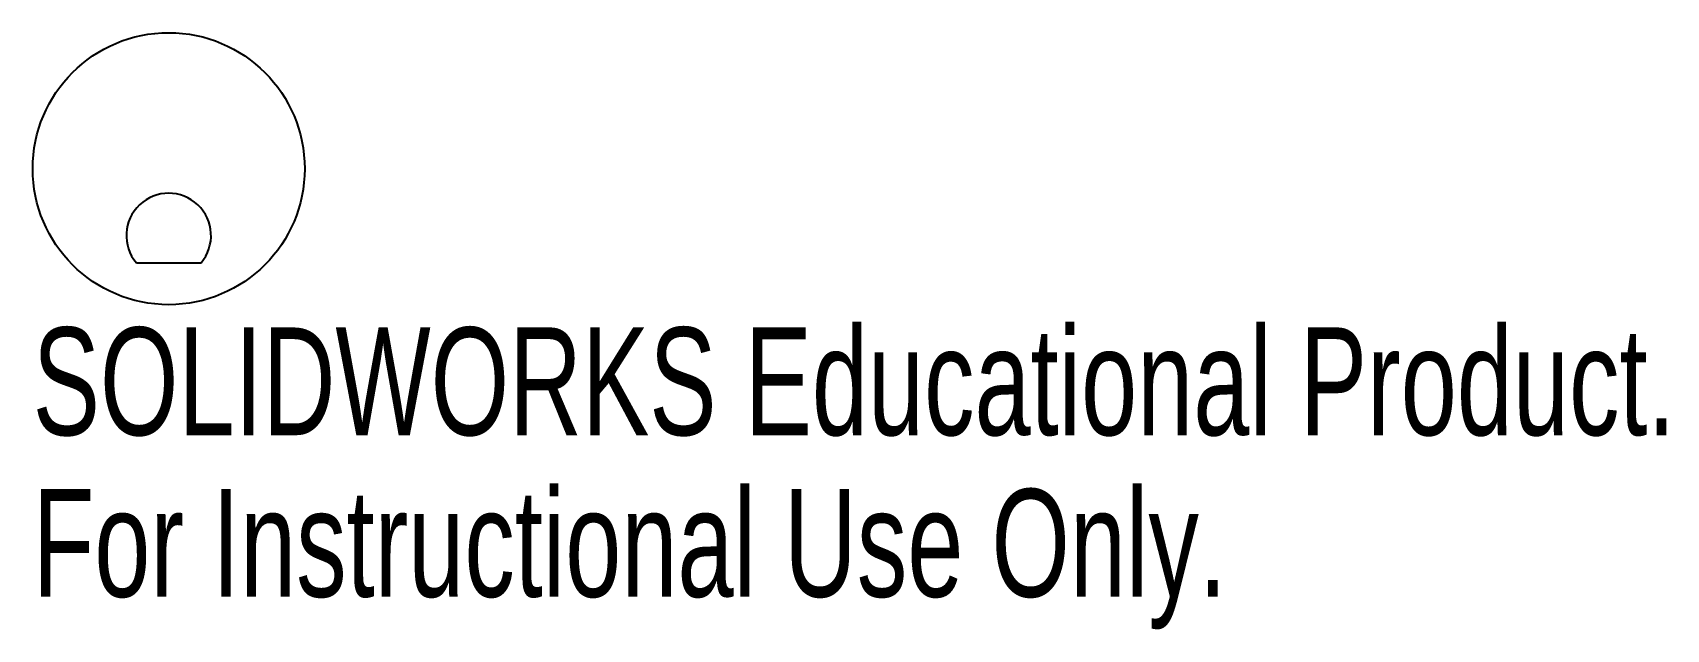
# Model space of a CAD drawing. Header units: millimetres. Extents: x -6.1 to 67.2, y -20.7 to 6.1.
import ezdxf

# ---------------------------------------------------------------- set-up
doc = ezdxf.new("R2010")
doc.units = ezdxf.units.MM
doc.styles.add('SLDTEXTSTYLE0', font='TXT', dxfattribs={"width": 0.7})

msp = doc.modelspace()

# ---------------------------------------------------------------- linework, layer by layer
at = {"color": 7, "linetype": 'Continuous', "lineweight": 25}
msp.add_line((-1.45, -4.228), (1.45, -4.228), dxfattribs=at)
msp.add_circle((0, 0), 6.1, dxfattribs=at)
msp.add_arc((0, -3), 1.9, 319.74339, 220.25661, dxfattribs=at)

# ---------------------------------------------------------------- texts
at = {"color": 7, "linetype": 'Continuous', "char_height": 4.83362, "attachment_point": 1, "style": 'SLDTEXTSTYLE0'}
for s, insert in [('SOLIDWORKS Educational Product.', (-6.1, -7.12)), ('For Instructional Use Only.', (-6.1, -14.37))]:
    msp.add_mtext(s, dxfattribs=dict(at, insert=insert))

doc.saveas('drawing.dxf')
